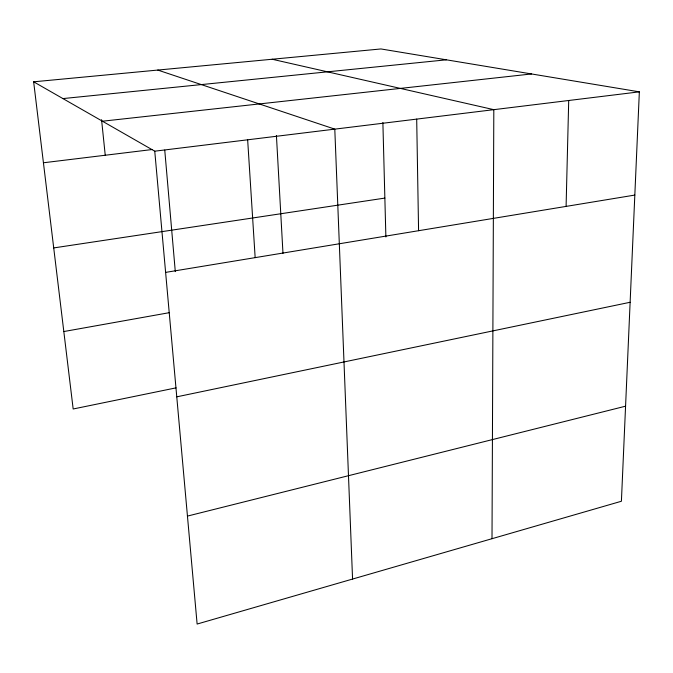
<?xml version="1.0" encoding="UTF-8"?>
<svg xmlns="http://www.w3.org/2000/svg" width="673" height="673" viewBox="0 0 673 673"><rect width="100%" height="100%" fill="white"/><g stroke="black" fill="none" stroke-linecap="round" stroke-linejoin="round"><path stroke-width="1.01" d="M492.005 538.694L493.814 109.665L272.178 59.249M566.094 206.401L568.71 100.496M33.65 81.812L380.952 48.952L639.35 91.848L621.406 501.25L197.122 624.048L154.756 151.181L33.65 81.812L73.172 408.991L176.065 387.858M187.447 516.098L625.57 406.189M176.763 396.834L630.13 302.27M63.817 331.545L169.495 312.642M165.617 272.388L634.824 195.077M53.714 247.925L384.863 198.089M43.425 162.773L152.081 149.541M154.756 151.181L639.35 91.848M102.439 121.216L531.544 73.954M62.934 98.586L446.35 59.813M157.802 70.068L334.792 129.132L352.568 579.058M101.564 119.71L105.24 155.244M164.75 150.096L175.3 271.614M247.656 139.807L255.16 257.633M276.418 135.45L282.98 253.376M382.878 122.494L385.881 236.972M416.696 119.104L418.581 230.704"/></g></svg>
